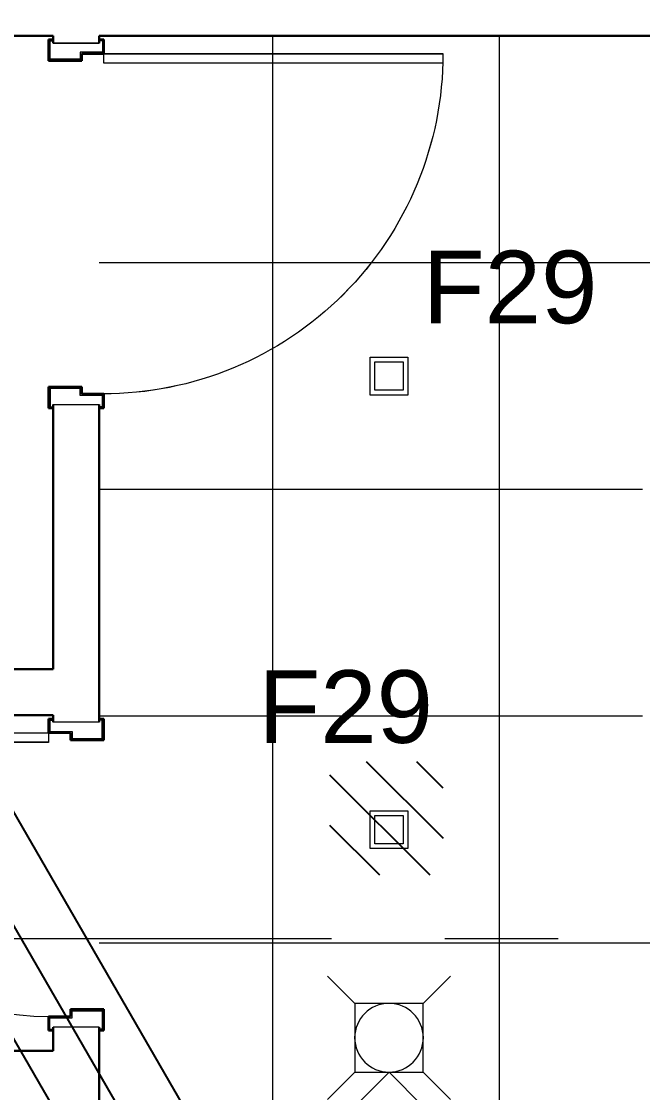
# Model space of a CAD drawing. Header units: inches. Extents: x -26575 to 27, y -11337 to 2257.
# Drawn here: x -21745.4 to -21679.6, y 650.8 to 764.2 of the extents above; entities that cross this region are included whole.
import ezdxf

# ---------------------------------------------------------------- set-up
doc = ezdxf.new("R2010")
doc.units = ezdxf.units.IN
doc.header["$LTSCALE"] = 48
doc.header["$MEASUREMENT"] = 0
doc.linetypes.add('A106$0$CENTER', pattern=[2, 1.25, -0.25, 0.25, -0.25])
doc.linetypes.add('A112$0$CENTER', pattern=[2, 1.25, -0.25, 0.25, -0.25])
for name, color, linetype in [('A106$0$A-DOOR', 8, 'Continuous'), ('A106$0$A-DOOR-FRAM', 8, 'Continuous'), ('A106$0$A-GRID-GRDP0-15', 8, 'Continuous'), ('A106$0$A-WALL-FULL-INTR', 8, 'Continuous'), ('A112$0$A-DOOR', 8, 'Continuous'), ('A112$0$A-DOOR-FRAM', 8, 'Continuous'), ('A112$0$A-GRID-GRDP0-15', 8, 'Continuous'), ('A112$0$A-WALL-FULL-INTR', 8, 'Continuous'), ('A612$0$A-CLNG-AVDC', 8, 'Continuous'), ('A612$0$A-CLNG-LITE', 3, 'Continuous'), ('A612$0$A-CLNG-MECH-RTRN', 8, 'Continuous'), ('A612$0$A-CLNG-PATT', 8, 'Continuous'), ('E-CNDT-POWR', 30, 'Continuous'), ('E-Emer-lite', 1, 'Continuous'), ('E-TEXT', 6, 'Continuous'), ('XREF', 7, 'Continuous')]:
    doc.layers.add(name, color=color, linetype=linetype)
doc.styles.add('M08', font='arial.ttf', dxfattribs={"height": 7.68})

# ---------------------------------------------------------------- blocks, each defined once
blk = doc.blocks.new('*U385')
at = {"layer": 'A106$0$A-DOOR', "linetype": 'Continuous', "lineweight": 13}
for p, q in [((659.99, 852), (659.99, 859.99)), ((659.99, 859.99), (947.03, 859.99)), ((947.03, 859.47), (947.03, 852)), ((946.92, 852), (659.99, 852))]:
    blk.add_line(p, q, dxfattribs=at)
at = {"layer": 'A106$0$A-DOOR', "linetype": 'Continuous', "lineweight": 0, "extrusion": (0, 0, -1)}
blk.add_arc((-659.27, 859.73), 287.76, 179.94854, 270.05146, dxfattribs=at)
at = {"layer": 'A106$0$A-DOOR', "linetype": 'Continuous', "lineweight": 13, "extrusion": (0, 0, -1)}
blk.add_arc((-659.27, 859.73), 287.76, 179.94815, 181.53964, dxfattribs=at)
at = {"layer": 'A106$0$A-DOOR', "linetype": 'Continuous', "lineweight": 0}
blk.add_arc((613.01, 284.99), 240, 180, 270, dxfattribs=at)
at = {"layer": 'A106$0$A-DOOR', "linetype": 'Continuous', "lineweight": 13}
blk.add_3dface([(613.01, 276.98), (375.03, 276.98), (375.03, 284.99), (613.01, 284.99)], dxfattribs=at)
at = {"layer": 'A106$0$A-DOOR-FRAM', "linetype": 'Continuous', "lineweight": 30}
for p, q in [((613.18, 853.99), (613.18, 872)), ((613.18, 872), (616.18, 872)), ((659.99, 872), (656.99, 872)), ((659.99, 872), (659.99, 859.99)), ((641.18, 853.99), (613.18, 853.99)), ((659.99, 859.99), (641.18, 859.99)), ((641.18, 859.99), (641.18, 853.99)), ((613.18, 577.89), (613.18, 559.88)), ((641.18, 577.89), (613.18, 577.89)), ((641.18, 571.89), (641.18, 577.89)), ((659.99, 571.89), (641.18, 571.89)), ((659.99, 559.88), (659.99, 571.89)), ((613.18, 559.88), (616.18, 559.88)), ((659.99, 559.88), (656.99, 559.88)), ((613.01, 297), (613.01, 284.99)), ((613.01, 297), (616.01, 297)), ((659.82, 297), (656.82, 297)), ((659.82, 278.99), (659.82, 297)), ((613.01, 284.99), (631.83, 284.99)), ((631.83, 284.99), (631.83, 278.99)), ((631.83, 278.99), (659.82, 278.99)), ((631.83, 45), (631.83, 51)), ((631.83, 51), (659.82, 51)), ((659.82, 51), (659.82, 32.99)), ((613.01, 32.99), (613.01, 45)), ((613.01, 45), (631.83, 45)), ((613.01, 32.99), (616.01, 32.99)), ((659.82, 32.99), (656.82, 32.99))]:
    blk.add_line(p, q, dxfattribs=at)
at = {"layer": 'A106$0$A-DOOR-FRAM', "linetype": 'Continuous', "lineweight": 13}
for p, q in [((614.38, 855.19), (614.38, 870.8)), ((614.38, 870.8), (616.18, 870.8)), ((616.18, 870.8), (616.18, 872)), ((656.99, 872), (656.99, 870.8)), ((658.79, 870.8), (656.99, 870.8)), ((658.79, 870.8), (658.79, 861.19)), ((639.98, 855.19), (614.38, 855.19)), ((658.79, 861.19), (639.98, 861.19)), ((639.98, 861.19), (639.98, 855.19)), ((639.98, 576.69), (614.38, 576.69)), ((614.38, 576.69), (614.38, 561.08)), ((639.98, 570.69), (639.98, 576.69)), ((658.79, 570.69), (639.98, 570.69)), ((658.79, 561.08), (658.79, 570.69)), ((614.38, 561.08), (616.18, 561.08)), ((616.18, 561.08), (616.18, 559.88)), ((656.99, 559.88), (656.99, 561.08)), ((658.79, 561.08), (656.99, 561.08)), ((614.21, 295.8), (614.21, 286.19)), ((614.21, 295.8), (616.01, 295.8)), ((616.01, 297), (616.01, 295.8)), ((656.82, 295.8), (656.82, 297)), ((658.62, 295.8), (656.82, 295.8)), ((658.62, 280.19), (658.62, 295.8)), ((614.21, 286.19), (633.03, 286.19)), ((633.03, 286.19), (633.03, 280.19)), ((633.03, 280.19), (658.62, 280.19)), ((633.03, 43.79), (633.03, 49.8)), ((633.03, 49.8), (658.62, 49.8)), ((658.62, 49.8), (658.62, 34.19)), ((614.21, 34.19), (614.21, 43.79)), ((614.21, 43.79), (633.03, 43.79)), ((614.21, 34.19), (616.01, 34.19)), ((616.01, 32.99), (616.01, 34.19)), ((658.62, 34.19), (656.82, 34.19)), ((656.82, 34.19), (656.82, 32.99))]:
    blk.add_line(p, q, dxfattribs=at)
at = {"layer": 'A106$0$A-WALL-FULL-INTR', "linetype": 'Continuous', "lineweight": 30}
for p, q in [((81, 875), (617, 875)), ((617, 875), (617, 869.8)), ((617, 875), (617, 869)), ((656, 875), (656, 869.8)), ((656, 875), (656, 869)), ((656.03, 875), (1142, 875)), ((617, 562.88), (617, 339)), ((656, 562.88), (655.99, 294)), ((617, 562.08), (617, 339)), ((80.99, 339), (616.99, 339)), ((80.99, 300), (616.99, 300)), ((616.99, 300), (616.99, 294)), ((616.99, 35.99), (616.99, 16)), ((655.98, 35.99), (655.99, -29)), ((81, 16), (616.99, 16))]:
    blk.add_line(p, q, dxfattribs=at)
at = {"layer": 'A106$0$A-WALL-FULL-INTR', "linetype": 'Continuous', "lineweight": 0}
for p, q in [((617, 869), (656, 869)), ((617, 562.88), (656, 562.88)), ((655.99, 294), (616.99, 294)), ((655.98, 35.99), (616.99, 35.99))]:
    blk.add_line(p, q, dxfattribs=at)
blk = doc.blocks.new('A106')
at = {"layer": 'A106$0$A-GRID-GRDP0-15', "linetype": 'A106$0$CENTER', "lineweight": 0}
blk.add_line((-23884.56, 667.16), (-20368.73, 667.16), dxfattribs=at)
at = {"layer": 'A106$0$A-WALL-FULL-INTR', "lineweight": 30, "xscale": 0.125, "yscale": 0.125, "zscale": 0.125}
blk.add_blockref('*U385', (-21819.14, 653.28), dxfattribs=at)
blk = doc.blocks.new('A112')
at = {"layer": 'A112$0$A-DOOR', "lineweight": 13}
for p, q in [((-21736.64, 759.78), (-21736.64, 760.78)), ((-21736.64, 760.78), (-21700.76, 760.78)), ((-21700.76, 760.72), (-21700.76, 759.78)), ((-21700.77, 759.78), (-21736.64, 759.78))]:
    blk.add_line(p, q, dxfattribs=at)
at = {"layer": 'A112$0$A-DOOR', "lineweight": 0, "extrusion": (0, 0, -1)}
blk.add_arc((21736.73, 760.75), 35.97, 179.9485, 270.0515, dxfattribs=at)
at = {"layer": 'A112$0$A-DOOR', "lineweight": 13, "extrusion": (0, 0, -1)}
blk.add_arc((21736.73, 760.75), 35.97, 179.9482, 181.5396, dxfattribs=at)
at = {"layer": 'A112$0$A-DOOR', "lineweight": 0}
blk.add_arc((-21742.51, 688.91), 30, 180, 270, dxfattribs=at)
at = {"layer": 'A112$0$A-DOOR', "lineweight": 13}
blk.add_3dface([(-21742.51, 687.91), (-21772.26, 687.91), (-21772.26, 688.91), (-21742.51, 688.91)], dxfattribs=at)
at = {"layer": 'A112$0$A-DOOR-FRAM', "lineweight": 30}
for p, q in [((-21742.49, 760.03), (-21742.49, 762.28)), ((-21742.49, 762.28), (-21742.12, 762.28)), ((-21736.64, 762.28), (-21737.01, 762.28)), ((-21736.64, 762.28), (-21736.64, 760.78)), ((-21736.64, 760.78), (-21738.99, 760.78)), ((-21738.99, 760.78), (-21738.99, 760.03)), ((-21738.99, 760.03), (-21742.49, 760.03)), ((-21742.49, 725.52), (-21742.49, 723.27)), ((-21738.99, 725.52), (-21742.49, 725.52)), ((-21738.99, 724.77), (-21738.99, 725.52)), ((-21736.64, 724.77), (-21738.99, 724.77)), ((-21736.64, 723.27), (-21736.64, 724.77)), ((-21742.49, 723.27), (-21742.12, 723.27)), ((-21736.64, 723.27), (-21737.01, 723.27)), ((-21742.51, 690.41), (-21742.51, 688.91)), ((-21742.51, 690.41), (-21742.14, 690.41)), ((-21736.66, 690.41), (-21737.04, 690.41)), ((-21736.66, 688.16), (-21736.66, 690.41)), ((-21742.51, 688.91), (-21740.16, 688.91)), ((-21740.16, 688.91), (-21740.16, 688.16)), ((-21740.16, 688.16), (-21736.66, 688.16)), ((-21742.51, 657.41), (-21742.51, 658.91)), ((-21742.51, 658.91), (-21740.16, 658.91)), ((-21740.16, 658.91), (-21740.16, 659.66)), ((-21740.16, 659.66), (-21736.66, 659.66)), ((-21736.66, 659.66), (-21736.66, 657.41)), ((-21742.51, 657.41), (-21742.14, 657.41)), ((-21736.66, 657.41), (-21737.04, 657.41))]:
    blk.add_line(p, q, dxfattribs=at)
at = {"layer": 'A112$0$A-DOOR-FRAM', "lineweight": 13}
for p, q in [((-21742.34, 760.18), (-21742.34, 762.13)), ((-21742.34, 762.13), (-21742.12, 762.13)), ((-21742.12, 762.13), (-21742.12, 762.28)), ((-21737.01, 762.28), (-21737.01, 762.13)), ((-21736.79, 762.13), (-21737.01, 762.13)), ((-21736.79, 762.13), (-21736.79, 760.93)), ((-21736.79, 760.93), (-21739.14, 760.93)), ((-21739.14, 760.93), (-21739.14, 760.18)), ((-21739.14, 760.18), (-21742.34, 760.18)), ((-21739.14, 725.37), (-21742.34, 725.37)), ((-21742.34, 725.37), (-21742.34, 723.42)), ((-21739.14, 724.62), (-21739.14, 725.37)), ((-21736.79, 724.62), (-21739.14, 724.62)), ((-21736.79, 723.42), (-21736.79, 724.62)), ((-21742.34, 723.42), (-21742.12, 723.42)), ((-21742.12, 723.42), (-21742.12, 723.27)), ((-21737.01, 723.27), (-21737.01, 723.42)), ((-21736.79, 723.42), (-21737.01, 723.42)), ((-21742.14, 690.41), (-21742.14, 690.26)), ((-21737.04, 690.26), (-21737.04, 690.41)), ((-21742.36, 690.26), (-21742.36, 689.06)), ((-21742.36, 690.26), (-21742.14, 690.26)), ((-21736.81, 690.26), (-21737.04, 690.26)), ((-21736.81, 688.31), (-21736.81, 690.26)), ((-21742.36, 689.06), (-21740.01, 689.06)), ((-21740.01, 689.06), (-21740.01, 688.31)), ((-21740.01, 688.31), (-21736.81, 688.31)), ((-21742.36, 657.56), (-21742.36, 658.76)), ((-21742.36, 658.76), (-21740.01, 658.76)), ((-21740.01, 658.76), (-21740.01, 659.51)), ((-21740.01, 659.51), (-21736.81, 659.51)), ((-21736.81, 659.51), (-21736.81, 657.56)), ((-21742.36, 657.56), (-21742.14, 657.56)), ((-21742.14, 657.41), (-21742.14, 657.56)), ((-21736.81, 657.56), (-21737.04, 657.56)), ((-21737.04, 657.56), (-21737.04, 657.41))]:
    blk.add_line(p, q, dxfattribs=at)
at = {"layer": 'A112$0$A-GRID-GRDP0-15', "linetype": 'A112$0$CENTER', "lineweight": 0}
blk.add_line((-23884.56, 667.16), (-20368.73, 667.16), dxfattribs=at)
at = {"layer": 'A112$0$A-WALL-FULL-INTR', "lineweight": 30}
for p, q in [((-21809.01, 762.66), (-21742.01, 762.66)), ((-21742.01, 762.66), (-21742.01, 762.01)), ((-21742.01, 762.66), (-21742.01, 761.91)), ((-21737.14, 762.66), (-21737.14, 762.01)), ((-21737.14, 762.66), (-21737.14, 761.91)), ((-21737.13, 762.66), (-21676.39, 762.66)), ((-21742.01, 723.64), (-21742.01, 695.66)), ((-21742.01, 723.54), (-21742.01, 695.66)), ((-21737.14, 723.64), (-21737.14, 690.03)), ((-21809.01, 695.66), (-21742.01, 695.66)), ((-21809.01, 690.78), (-21742.01, 690.78)), ((-21742.01, 690.78), (-21742.01, 690.03)), ((-21742.02, 657.78), (-21742.01, 655.28)), ((-21737.14, 657.78), (-21737.14, 649.66)), ((-21809.01, 655.28), (-21742.01, 655.28))]:
    blk.add_line(p, q, dxfattribs=at)
at = {"layer": 'A112$0$A-WALL-FULL-INTR', "lineweight": 0}
for p, q in [((-21742.01, 761.91), (-21737.14, 761.91)), ((-21742.01, 723.64), (-21737.14, 723.64)), ((-21737.14, 690.03), (-21742.01, 690.03)), ((-21737.14, 657.78), (-21742.02, 657.78))]:
    blk.add_line(p, q, dxfattribs=at)
blk = doc.blocks.new('A612')
at = {"layer": 'A612$0$A-CLNG-AVDC', "lineweight": 0}
for p, q in [((-21710.1, 660.28, 0), (-21712.98, 663.16, 0)), ((-21702.84, 660.28, 0), (-21699.96, 663.16, 0)), ((-21710.1, 653.02, 0), (-21712.98, 650.13, 0)), ((-21706.47, 653.02, 0), (-21710.1, 649.39, 0)), ((-21706.47, 653.02, 0), (-21702.84, 649.39, 0)), ((-21702.84, 653.02, 0), (-21699.96, 650.13, 0))]:
    blk.add_line(p, q, dxfattribs=at)
blk.add_ellipse((-21706.47, 656.65, 0), major_axis=(2.57, 2.57), ratio=1, start_param=5.497787, end_param=11.780972, dxfattribs=at)
blk.add_3dface([(-21710.1, 653.02, 0), (-21702.84, 653.02, 0), (-21702.84, 660.28, 0), (-21710.1, 660.28, 0)], dxfattribs=at)
at = {"layer": 'A612$0$A-CLNG-LITE', "lineweight": 0}
for points in [[(-21708.47, 728.66, 0), (-21704.47, 728.66, 0), (-21704.47, 724.66, 0), (-21708.47, 724.66, 0)], [(-21707.97, 728.16, 0), (-21704.97, 728.16, 0), (-21704.97, 725.16, 0), (-21707.97, 725.16, 0)], [(-21708.47, 680.66, 0), (-21704.47, 680.66, 0), (-21704.47, 676.66, 0), (-21708.47, 676.66, 0)], [(-21707.97, 680.16, 0), (-21704.97, 680.16, 0), (-21704.97, 677.16, 0), (-21707.97, 677.16, 0)]]:
    blk.add_3dface(points, dxfattribs=at)
at = {"layer": 'A612$0$A-CLNG-MECH-RTRN', "lineweight": 0}
blk.add_line((-21737.14, 762.66, 0), (-21676.38, 762.66, 0), dxfattribs=at)
at = {"layer": 'A612$0$A-CLNG-PATT', "lineweight": 0}
for p, q in [((-21718.76, 550.03, 0), (-21718.76, 762.66, 0)), ((-21694.76, 550.03, 0), (-21694.76, 762.66, 0)), ((-21676.38, 738.66, 0), (-21737.14, 738.66, 0)), ((-21679.64, 714.66, 0), (-21737.14, 714.66, 0)), ((-21686.67, 714.66, 0), (-21735.13, 714.66, 0)), ((-21679.64, 690.66, 0), (-21737.14, 690.66, 0)), ((-21676.38, 666.66, 0), (-21737.14, 666.66, 0))]:
    blk.add_line(p, q, dxfattribs=at)

msp = doc.modelspace()

# ---------------------------------------------------------------- hatches: boundary and pattern name
at = {"layer": 'E-Emer-lite'}
h = msp.add_hatch(dxfattribs=at)
h.set_pattern_fill('ANSI31', color=256, scale=30, angle=90.0676)
h.set_pattern_definition([(135.067582, (-24128.504, 25935.4106), (-2.64852087, -2.6547763), [])])
h.paths.add_polyline_path([(-21712.73, 673.87), (-21712.79, 685.87), (-21700.79, 685.88), (-21700.73, 673.88)])

# ---------------------------------------------------------------- linework, layer by layer
at = {"layer": 'E-CNDT-POWR', "flags": 128}
for points in [[(-21908.19, 824.01), (-21842.91, 824.01, -0.267949), (-21822.13, 812.01), (-21599.81, 426.94, -0.131652), (-21596.6, 414.94), (-21596.6, 356.27)], [(-21908.19, 818.01), (-21842.91, 818.01, -0.267949), (-21827.33, 809.01), (-21605.01, 423.94, -0.131652), (-21602.6, 414.94), (-21602.6, 356.27)], [(-21908.19, 812.01), (-21842.91, 812.01, -0.267949), (-21832.52, 806.01), (-21610.2, 420.94, -0.131652), (-21608.6, 414.94), (-21608.6, 356.27)]]:
    msp.add_lwpolyline(points, format="xyb", dxfattribs=at)

# ---------------------------------------------------------------- block references
at = {"layer": 'XREF'}
for name in ['A106', 'A112', 'A612']:
    msp.add_blockref(name, (0, 0), dxfattribs=at)

# ---------------------------------------------------------------- texts
at = {"layer": 'E-TEXT', "style": 'M08'}
for p in [(-21702.9, 732.25), (-21720.3, 687.85)]:
    msp.add_text('F29', height=7.68, dxfattribs=at).set_placement(p)

doc.saveas('drawing.dxf')
